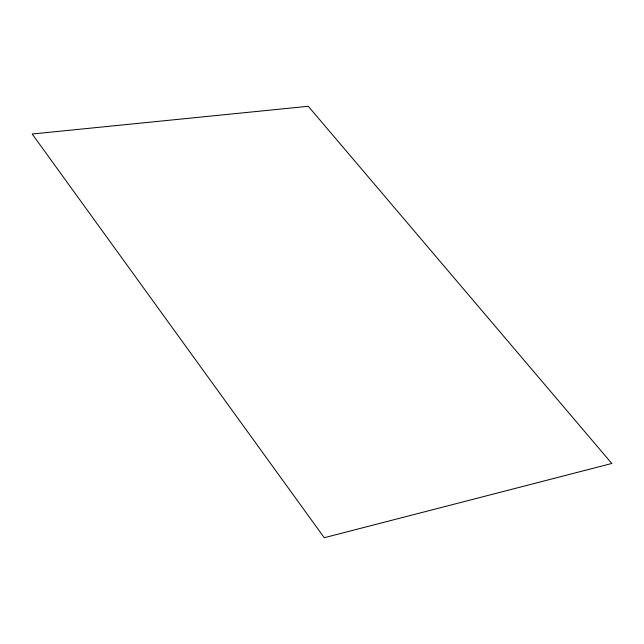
<?xml version="1.0" encoding="UTF-8"?>
<svg xmlns="http://www.w3.org/2000/svg" width="644" height="644" viewBox="0 0 644 644"><rect width="100%" height="100%" fill="white"/><g stroke="black" fill="none" stroke-linecap="round" stroke-linejoin="round"><path stroke-width="0.97" d="M611.8 463.479L324.262 537.716L32.2 134.008L308.259 106.284L611.8 463.479"/></g></svg>
